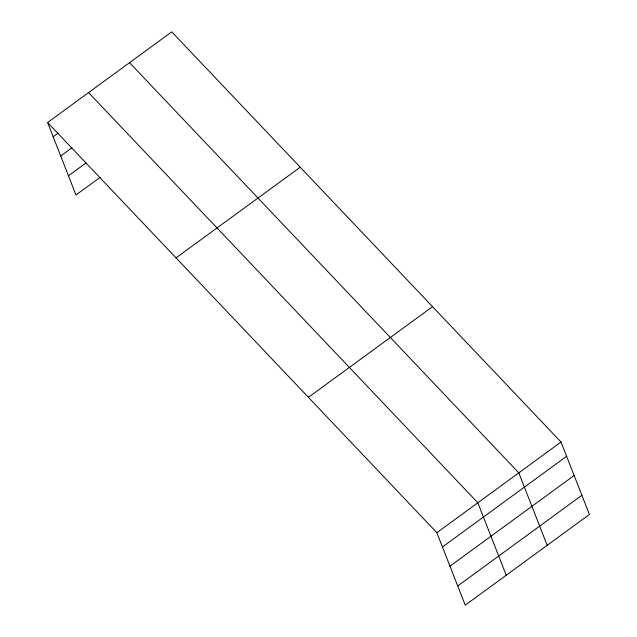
<?xml version="1.0" encoding="UTF-8"?>
<svg xmlns="http://www.w3.org/2000/svg" width="637" height="637" viewBox="0 0 637 637"><rect width="100%" height="100%" fill="white"/><g stroke="black" fill="none" stroke-linecap="round" stroke-linejoin="round"><path stroke-width="0.96" d="M47.592 122.519L171.751 31.85L561.014 442.03L589.408 514.481L465.249 605.15L436.855 532.699L47.592 122.519L75.986 194.97L100.089 177.373M53.182 136.78L58.007 133.26M60.714 155.985L71.957 147.768M68.462 175.772L86.138 162.865M176.051 257.874L300.21 167.213M308.396 397.337L432.555 306.668M436.855 532.699L561.014 442.03M442.444 546.96L566.604 456.291M449.969 566.166L574.128 475.497M457.724 585.944L581.876 495.283M129.542 62.673L518.797 472.853L547.191 545.312M88.567 92.596L477.83 502.776L506.224 575.227"/></g></svg>
